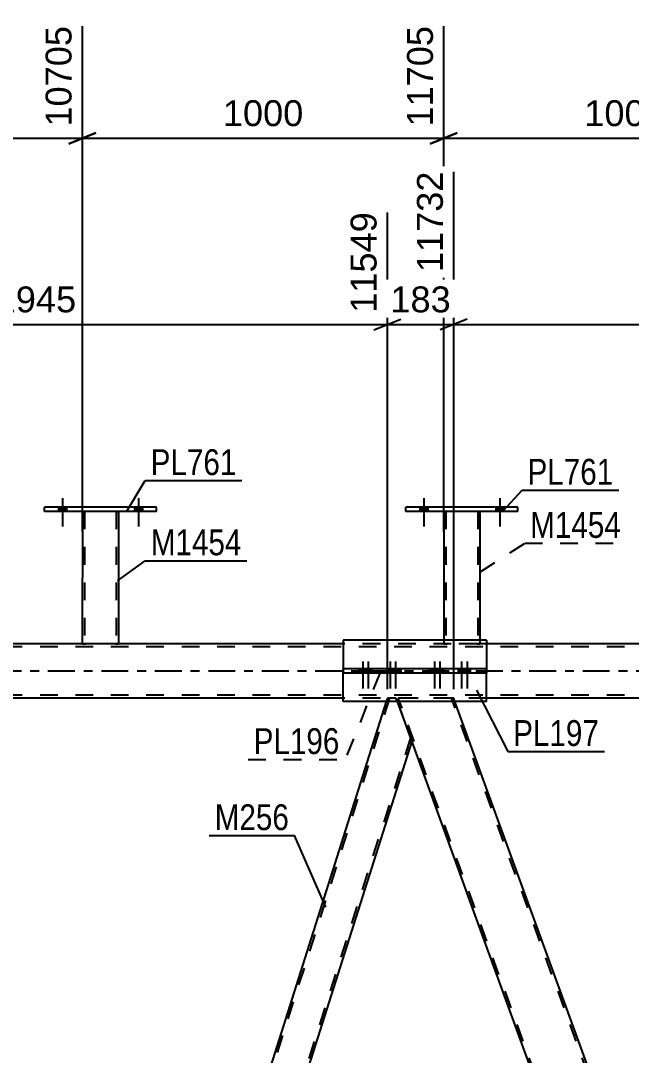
# Model space of a CAD drawing. Header units: millimetres. Extents: x -65 to 776, y -395 to 199.
# Drawn here: x 417.6 to 485.2, y -42.5 to 72 of the extents above; entities that cross this region are included whole.
import ezdxf

# ---------------------------------------------------------------- set-up
doc = ezdxf.new("R2010")
doc.units = ezdxf.units.MM
doc.linetypes.add('DXK_LINE_DOT2', pattern=[3.9198, 1.9599, -1.9599])
doc.linetypes.add('DXK_LINE_DOT3', pattern=[5.9187, 2.979, -0.9799, 0.9799, -0.9799])
doc.styles.add('Arial', font='ARIAL.TTF', dxfattribs={"height": 0.2})
doc.styles.add('Arial Narrow', font='ARIALN.TTF', dxfattribs={"height": 0.2})

# ---------------------------------------------------------------- blocks, each defined once
blk = doc.blocks.new('Part-318465366-6149 - 5841')
at = {"color": 2, "linetype": 'Continuous'}
for p, q in [((460.26, 17.64), (460.26, 18.12)), ((472.66, 18.12), (460.26, 18.12)), ((472.66, 17.64), (460.26, 17.64)), ((472.66, 17.64), (472.66, 18.12))]:
    blk.add_line(p, q, dxfattribs=at)
blk = doc.blocks.new('Bolt-318465366-5939 - 5841')
at = {"linetype": 'Continuous'}
for points in [[(421.82, 17.64), (422.7, 17.64), (422.7, 18.12), (421.82, 18.12)], [(430.22, 17.64), (431.1, 17.64), (431.1, 18.12), (430.22, 18.12)]]:
    blk.add_hatch(color=1, dxfattribs=at).paths.add_polyline_path(points)
at = {"color": 1, "linetype": 'Continuous'}
for p, q in [((422.26, 19.12), (422.26, 16)), ((430.66, 19.12), (430.66, 16)), ((421.82, 18.12), (421.82, 17.64)), ((422.7, 18.12), (422.7, 17.64)), ((430.22, 18.12), (430.22, 17.64)), ((431.1, 18.12), (431.1, 17.64))]:
    blk.add_line(p, q, dxfattribs=at)
blk = doc.blocks.new('Bolt-318465366-5940 - 5841')
at = {"linetype": 'Continuous'}
for points in [[(421.82, 17.64), (422.7, 17.64), (422.7, 18.12), (421.82, 18.12)], [(430.22, 17.64), (431.1, 17.64), (431.1, 18.12), (430.22, 18.12)]]:
    blk.add_hatch(color=1, dxfattribs=at).paths.add_polyline_path(points)
at = {"color": 1, "linetype": 'Continuous'}
for p, q in [((422.26, 19.12), (422.26, 16)), ((430.66, 19.12), (430.66, 16)), ((421.82, 18.12), (421.82, 17.64)), ((422.7, 18.12), (422.7, 17.64)), ((430.22, 18.12), (430.22, 17.64)), ((431.1, 18.12), (431.1, 17.64))]:
    blk.add_line(p, q, dxfattribs=at)
blk = doc.blocks.new('Bolt-318465366-5941 - 5841')
at = {"linetype": 'Continuous'}
for points in [[(461.82, 17.64), (462.7, 17.64), (462.7, 18.12), (461.82, 18.12)], [(470.22, 17.64), (471.1, 17.64), (471.1, 18.12), (470.22, 18.12)]]:
    blk.add_hatch(color=1, dxfattribs=at).paths.add_polyline_path(points)
at = {"color": 1, "linetype": 'Continuous'}
for p, q in [((462.26, 19.12), (462.26, 16)), ((470.66, 19.12), (470.66, 16)), ((461.82, 18.12), (461.82, 17.64)), ((462.7, 18.12), (462.7, 17.64)), ((470.22, 18.12), (470.22, 17.64)), ((471.1, 18.12), (471.1, 17.64))]:
    blk.add_line(p, q, dxfattribs=at)
blk = doc.blocks.new('Bolt-318465366-5942 - 5841')
at = {"linetype": 'Continuous'}
for points in [[(461.82, 17.64), (462.7, 17.64), (462.7, 18.12), (461.82, 18.12)], [(470.22, 17.64), (471.1, 17.64), (471.1, 18.12), (470.22, 18.12)]]:
    blk.add_hatch(color=1, dxfattribs=at).paths.add_polyline_path(points)
at = {"color": 1, "linetype": 'Continuous'}
for p, q in [((462.26, 19.12), (462.26, 16)), ((470.66, 19.12), (470.66, 16)), ((461.82, 18.12), (461.82, 17.64)), ((462.7, 18.12), (462.7, 17.64)), ((470.22, 18.12), (470.22, 17.64)), ((471.1, 18.12), (471.1, 17.64))]:
    blk.add_line(p, q, dxfattribs=at)
blk = doc.blocks.new('Part-318465366-6035 - 5841')
at = {"color": 2, "linetype": 'Continuous'}
for p, q in [((458.1, -3.4), (422, -117.23)), ((460.91, -7.77), (424.81, -121.6))]:
    blk.add_line(p, q, dxfattribs=at)
at = {"color": 7, "linetype": 'DXK_LINE_DOT2'}
for p, q in [((458.47, -3), (422.13, -117.6)), ((458.22, -3), (458.1, -3.4)), ((459.17, -3), (458.22, -3)), ((459.17, -3), (460.91, -7.77)), ((460.77, -7.4), (424.43, -122))]:
    blk.add_line(p, q, dxfattribs=at)
blk = doc.blocks.new('Part-318465366-6358 - 5841')
at = {"color": 2, "linetype": 'Continuous'}
for p, q in [((469.2, 0.24), (453.34, 0.24)), ((453.34, 0.24), (453.34, -0.24)), ((459.75, -0.24), (459.75, 0.24)), ((462.79, -0.24), (462.79, 0.24)), ((469.2, 0.24), (469.2, -0.24)), ((469.2, -0.24), (453.34, -0.24))]:
    blk.add_line(p, q, dxfattribs=at)
blk = doc.blocks.new('Bolt-318465366-6348 - 5841')
at = {"linetype": 'Continuous'}
for points in [[(455.87, 0.24), (455.15, 0.24), (455.15, -0.24), (455.87, -0.24)], [(456.47, 0.24), (455.75, 0.24), (455.75, -0.24), (456.47, -0.24)], [(458.88, 0.24), (458.16, 0.24), (458.16, -0.24), (458.88, -0.24)], [(459.49, 0.24), (458.77, 0.24), (458.77, -0.24), (459.49, -0.24)]]:
    blk.add_hatch(color=1, dxfattribs=at).paths.add_polyline_path(points)
at = {"color": 1, "linetype": 'Continuous'}
for p, q in [((455.15, 0.24), (455.15, -0.24)), ((455.51, 1.04), (455.51, -1.96)), ((455.75, 0.24), (455.75, -0.24)), ((455.87, 0.24), (455.87, -0.24)), ((456.11, 1.04), (456.11, -1.96)), ((456.47, 0.24), (456.47, -0.24)), ((458.16, 0.24), (458.16, -0.24)), ((458.52, 1.04), (458.52, -1.96)), ((458.77, 0.24), (458.77, -0.24)), ((458.88, 0.24), (458.88, -0.24)), ((459.13, 1.04), (459.13, -1.96)), ((459.49, 0.24), (459.49, -0.24))]:
    blk.add_line(p, q, dxfattribs=at)
blk = doc.blocks.new('Part-318465366-6159 - 5841')
at = {"color": 2, "linetype": 'Continuous'}
for p, q in [((420.26, 17.64), (420.26, 18.12)), ((432.66, 18.12), (420.26, 18.12)), ((432.66, 17.64), (420.26, 17.64)), ((432.66, 17.64), (432.66, 18.12))]:
    blk.add_line(p, q, dxfattribs=at)
blk = doc.blocks.new('Part-318465366-6154 - 5841')
at = {"color": 2, "linetype": 'Continuous'}
for p, q in [((464.46, 17.64), (464.46, 3.4)), ((468.46, 17.64), (468.46, 3.4))]:
    blk.add_line(p, q, dxfattribs=at)
at = {"color": 7, "linetype": 'DXK_LINE_DOT2'}
for p, q in [((464.46, 17.64), (464.46, 17.64)), ((464.46, 17.64), (464.46, 17.64)), ((464.46, 17.64), (464.46, 17.64)), ((464.5, 17.64), (464.46, 17.64)), ((464.46, 17.64), (464.5, 17.64)), ((464.6, 17.64), (464.5, 17.64)), ((464.5, 17.64), (464.6, 17.64)), ((464.76, 17.64), (464.6, 17.64)), ((464.6, 17.64), (464.76, 17.64)), ((464.7, 17.64), (464.7, 17.64)), ((464.7, 17.64), (464.7, 3)), ((464.72, 17.64), (464.7, 17.64)), ((464.7, 17.64), (464.72, 17.64)), ((464.77, 17.64), (464.72, 17.64)), ((464.72, 17.64), (464.77, 17.64)), ((468.16, 17.64), (464.76, 17.64)), ((468.16, 17.64), (464.76, 17.64)), ((468.07, 17.64), (464.77, 17.64)), ((464.77, 17.64), (464.85, 17.64)), ((468.15, 17.64), (464.85, 17.64)), ((468.15, 17.64), (468.07, 17.64)), ((468.2, 17.64), (468.15, 17.64)), ((468.15, 17.64), (468.2, 17.64)), ((468.16, 17.64), (468.32, 17.64)), ((468.32, 17.64), (468.16, 17.64)), ((468.22, 17.64), (468.2, 17.64)), ((468.2, 17.64), (468.22, 17.64)), ((468.22, 17.64), (468.22, 17.64)), ((468.22, 17.64), (468.22, 3)), ((468.32, 17.64), (468.42, 17.64)), ((468.42, 17.64), (468.32, 17.64)), ((468.42, 17.64), (468.46, 17.64)), ((468.46, 17.64), (468.42, 17.64)), ((468.46, 17.64), (468.46, 17.64)), ((468.46, 17.64), (468.46, 17.64)), ((468.46, 17.64), (468.46, 17.64)), ((464.46, 3.4), (464.46, 3)), ((464.49, 3), (464.46, 3)), ((464.46, 3), (464.49, 3)), ((464.6, 3), (464.49, 3)), ((464.49, 3), (464.6, 3)), ((464.75, 3), (464.6, 3)), ((464.6, 3), (464.75, 3)), ((464.71, 3), (464.7, 3)), ((464.7, 3), (464.71, 3)), ((464.77, 3), (464.71, 3)), ((464.71, 3), (464.77, 3)), ((468.16, 3), (464.75, 3)), ((468.16, 3), (464.75, 3)), ((468.07, 3), (464.77, 3)), ((464.77, 3), (464.84, 3)), ((468.15, 3), (464.84, 3)), ((468.15, 3), (468.07, 3)), ((468.2, 3), (468.15, 3)), ((468.15, 3), (468.2, 3)), ((468.16, 3), (468.31, 3)), ((468.31, 3), (468.16, 3)), ((468.22, 3), (468.2, 3)), ((468.2, 3), (468.22, 3)), ((468.31, 3), (468.42, 3)), ((468.42, 3), (468.31, 3)), ((468.42, 3), (468.46, 3)), ((468.46, 3), (468.42, 3)), ((468.46, 3.4), (468.46, 3))]:
    blk.add_line(p, q, dxfattribs=at)
blk = doc.blocks.new('Part-318465366-6164 - 5841')
at = {"color": 2, "linetype": 'Continuous'}
for p, q in [((424.46, 17.64), (424.45, 3)), ((428.46, 17.64), (428.45, 3)), ((424.49, 3), (424.45, 3)), ((424.59, 3), (424.49, 3)), ((424.75, 3), (424.59, 3)), ((428.16, 3), (424.75, 3)), ((428.31, 3), (428.16, 3)), ((428.42, 3), (428.31, 3)), ((428.45, 3), (428.42, 3))]:
    blk.add_line(p, q, dxfattribs=at)
at = {"color": 7, "linetype": 'DXK_LINE_DOT2'}
for p, q in [((424.46, 17.64), (424.46, 17.64)), ((424.46, 17.64), (424.46, 17.64)), ((424.46, 17.64), (424.46, 17.64)), ((424.49, 17.64), (424.46, 17.64)), ((424.46, 17.64), (424.49, 17.64)), ((424.6, 17.64), (424.49, 17.64)), ((424.49, 17.64), (424.6, 17.64)), ((424.75, 17.64), (424.6, 17.64)), ((424.6, 17.64), (424.75, 17.64)), ((424.7, 17.64), (424.69, 3)), ((424.7, 17.64), (424.7, 17.64)), ((424.72, 17.64), (424.7, 17.64)), ((424.7, 17.64), (424.72, 17.64)), ((424.77, 17.64), (424.72, 17.64)), ((424.72, 17.64), (424.77, 17.64)), ((428.16, 17.64), (424.75, 17.64)), ((428.16, 17.64), (424.75, 17.64)), ((428.07, 17.64), (424.77, 17.64)), ((424.77, 17.64), (424.85, 17.64)), ((428.15, 17.64), (424.85, 17.64)), ((428.15, 17.64), (428.07, 17.64)), ((428.2, 17.64), (428.15, 17.64)), ((428.15, 17.64), (428.2, 17.64)), ((428.16, 17.64), (428.32, 17.64)), ((428.32, 17.64), (428.16, 17.64)), ((428.22, 17.64), (428.2, 17.64)), ((428.2, 17.64), (428.22, 17.64)), ((428.22, 17.64), (428.21, 3)), ((428.22, 17.64), (428.22, 17.64)), ((428.32, 17.64), (428.42, 17.64)), ((428.42, 17.64), (428.32, 17.64)), ((428.42, 17.64), (428.46, 17.64)), ((428.46, 17.64), (428.42, 17.64)), ((428.46, 17.64), (428.46, 17.64)), ((428.46, 17.64), (428.46, 17.64)), ((428.46, 17.64), (428.46, 17.64)), ((424.45, 3), (424.49, 3)), ((424.49, 3), (424.59, 3)), ((424.59, 3), (424.75, 3)), ((424.69, 3), (424.71, 3)), ((424.69, 3), (424.71, 3)), ((428.07, 3), (424.71, 3)), ((424.71, 3), (424.75, 3)), ((428.16, 3), (424.75, 3)), ((424.75, 3), (424.76, 3)), ((424.76, 3), (424.84, 3)), ((428.14, 3), (424.84, 3)), ((428.14, 3), (428.07, 3)), ((428.19, 3), (428.14, 3)), ((428.14, 3), (428.19, 3)), ((428.16, 3), (428.31, 3)), ((428.21, 3), (428.19, 3)), ((428.19, 3), (428.21, 3)), ((428.31, 3), (428.42, 3)), ((428.42, 3), (428.45, 3))]:
    blk.add_line(p, q, dxfattribs=at)
blk = doc.blocks.new('Part-318465366-6216 - 5841')
at = {"color": 7, "linetype": 'DXK_LINE_DOT2'}
for p, q in [((672.6, 2.68), (12.26, 2.68)), ((469.2, 3), (453.34, 3)), ((672.6, -2.68), (12.26, -2.68)), ((469.2, -3), (453.34, -3))]:
    blk.add_line(p, q, dxfattribs=at)
at = {"color": 2, "linetype": 'Continuous'}
for p, q in [((453.34, 3), (384.06, 3)), ((538.48, 3), (469.2, 3)), ((453.34, -3), (384.06, -3)), ((538.48, -3), (469.2, -3))]:
    blk.add_line(p, q, dxfattribs=at)
at = {"color": 7, "linetype": 'DXK_LINE_DOT3'}
blk.add_line((12.26, 0), (682.6, 0), dxfattribs=at)
blk = doc.blocks.new('Bolt-318465366-6347 - 5841')
at = {"linetype": 'Continuous'}
for points in [[(463.78, 0.24), (463.06, 0.24), (463.06, -0.24), (463.78, -0.24)], [(464.38, 0.24), (463.66, 0.24), (463.66, -0.24), (464.38, -0.24)], [(466.79, 0.24), (466.07, 0.24), (466.07, -0.24), (466.79, -0.24)], [(467.39, 0.24), (466.67, 0.24), (466.67, -0.24), (467.39, -0.24)]]:
    blk.add_hatch(color=1, dxfattribs=at).paths.add_polyline_path(points)
at = {"color": 1, "linetype": 'Continuous'}
for p, q in [((463.06, 0.24), (463.06, -0.24)), ((463.42, 1.04), (463.42, -1.96)), ((463.66, 0.24), (463.66, -0.24)), ((463.78, 0.24), (463.78, -0.24)), ((464.02, 1.04), (464.02, -1.96)), ((464.38, 0.24), (464.38, -0.24)), ((466.07, 0.24), (466.07, -0.24)), ((466.43, 1.04), (466.43, -1.96)), ((466.67, 0.24), (466.67, -0.24)), ((466.79, 0.24), (466.79, -0.24)), ((467.03, 1.04), (467.03, -1.96)), ((467.39, 0.24), (467.39, -0.24))]:
    blk.add_line(p, q, dxfattribs=at)
blk = doc.blocks.new('Part-318465366-6353 - 5841')
at = {"color": 2, "linetype": 'Continuous'}
for p, q in [((469.2, 3.4), (453.34, 3.4)), ((453.34, 3.4), (453.34, 0.24)), ((469.2, 3.4), (469.2, 0.24)), ((453.34, -3.4), (453.34, -0.24)), ((469.2, -3.4), (469.2, -0.24)), ((469.2, -3.4), (453.34, -3.4))]:
    blk.add_line(p, q, dxfattribs=at)
at = {"color": 7, "linetype": 'DXK_LINE_DOT2'}
for p, q in [((453.34, -0.24), (453.34, 0.24)), ((469.2, -0.24), (469.2, 0.24))]:
    blk.add_line(p, q, dxfattribs=at)
blk = doc.blocks.new('Part-318465366-6510 - 5841')
at = {"color": 7, "linetype": 'DXK_LINE_DOT2'}
for p, q in [((465.56, -3), (459.17, -3)), ((459.32, -3.4), (459.17, -3)), ((502.74, -122), (459.43, -3)), ((508.61, -122), (465.3, -3)), ((465.7, -3.4), (465.56, -3))]:
    blk.add_line(p, q, dxfattribs=at)
at = {"color": 2, "linetype": 'Continuous'}
for p, q in [((502.34, -121.6), (459.32, -3.4)), ((508.72, -121.6), (465.7, -3.4))]:
    blk.add_line(p, q, dxfattribs=at)
blk = doc.blocks.new('StraightDimension-318465366-7157 - 5841')
at = {"color": 7, "linetype": 'Continuous'}
for p, q in [((464.46, 15.44), (464.46, 71.37)), ((504.46, 15.44), (504.46, 71.37)), ((465.96, 59.55), (462.96, 58.35)), ((502.96, 58.35), (505.96, 59.55)), ((464.46, 58.95), (504.46, 58.95))]:
    blk.add_line(p, q, dxfattribs=at)
at = {"color": 0}
blk.add_wipeout([(489.51, 59.7), (489.51, 63.9), (479.41, 63.9), (479.41, 59.7)], dxfattribs=at)
at = {"color": 3, "style": 'Arial'}
blk.add_text('1000', height=2.865, dxfattribs=at).set_placement((480.01, 60.3))
at = {"color": 0, "linetype": 'Continuous'}
blk.add_wipeout([(503.86, 71.97), (499.66, 71.97), (499.66, 59.65), (503.86, 59.65)], dxfattribs=at)
at = {"color": 3, "linetype": 'Continuous', "style": 'Arial'}
blk.add_text('12705', height=2.865, rotation=90.0002, dxfattribs=at).set_placement((503.26, 60.25))
blk = doc.blocks.new('StraightDimension-318465366-7468 - 5841')
at = {"color": 7, "linetype": 'Continuous'}
for p, q in [((465.56, -2), (465.56, 55.25)), ((543.36, -2), (543.36, 50.75)), ((467.06, 38.94), (464.06, 37.74)), ((541.86, 37.74), (544.86, 38.94)), ((465.56, 38.34), (543.36, 38.34))]:
    blk.add_line(p, q, dxfattribs=at)
at = {"color": 0}
blk.add_wipeout([(509.5, 39.09), (509.5, 43.29), (499.41, 43.29), (499.41, 39.09)], dxfattribs=at)
at = {"color": 3, "style": 'Arial'}
blk.add_text('1945', height=2.865, dxfattribs=at).set_placement((500.01, 39.69))
at = {"color": 0, "linetype": 'Continuous'}
blk.add_wipeout([(542.76, 51.35), (538.56, 51.35), (538.56, 39.04), (542.76, 39.04)], dxfattribs=at)
at = {"color": 3, "linetype": 'Continuous', "style": 'Arial'}
blk.add_text('13677', height=2.865, rotation=90.0002, dxfattribs=at).set_placement((542.16, 39.64))
blk = doc.blocks.new('StraightDimension-318465366-7177 - 5841')
at = {"color": 7, "linetype": 'Continuous'}
for p, q in [((424.46, 15.44), (424.46, 71.37)), ((384.46, 15.44), (384.46, 69.15)), ((385.96, 59.55), (382.96, 58.35)), ((422.96, 58.35), (425.96, 59.55)), ((384.46, 58.95), (424.46, 58.95))]:
    blk.add_line(p, q, dxfattribs=at)
at = {"color": 0}
blk.add_wipeout([(409.5, 59.7), (409.5, 63.9), (399.41, 63.9), (399.41, 59.7)], dxfattribs=at)
at = {"color": 3, "style": 'Arial'}
blk.add_text('1000', height=2.865, dxfattribs=at).set_placement((400.01, 60.3))
at = {"color": 0, "linetype": 'Continuous'}
blk.add_wipeout([(423.86, 71.97), (419.66, 71.97), (419.66, 59.65), (423.86, 59.65)], dxfattribs=at)
at = {"color": 3, "linetype": 'Continuous', "style": 'Arial'}
blk.add_text('10705', height=2.865, rotation=90.0002, dxfattribs=at).set_placement((423.26, 60.25))
blk = doc.blocks.new('StraightDimension-318465366-7516 - 5841')
at = {"color": 7, "linetype": 'Continuous'}
for p, q in [((380.42, -2), (380.42, 53.03)), ((458.22, -2), (458.22, 50.75)), ((381.92, 38.94), (378.92, 37.74)), ((456.72, 37.74), (459.72, 38.94)), ((380.42, 38.34), (458.22, 38.34))]:
    blk.add_line(p, q, dxfattribs=at)
at = {"color": 0}
blk.add_wipeout([(424.37, 39.09), (424.37, 43.29), (414.27, 43.29), (414.27, 39.09)], dxfattribs=at)
at = {"color": 3, "style": 'Arial'}
blk.add_text('1945', height=2.865, dxfattribs=at).set_placement((414.87, 39.69))
at = {"color": 0, "linetype": 'Continuous'}
blk.add_wipeout([(457.62, 51.35), (453.42, 51.35), (453.42, 39.04), (457.62, 39.04)], dxfattribs=at)
at = {"color": 3, "linetype": 'Continuous', "style": 'Arial'}
blk.add_text('11549', height=2.865, rotation=90.0002, dxfattribs=at).set_placement((457.02, 39.64))
blk = doc.blocks.new('StraightDimension-318465366-7167 - 5841')
at = {"color": 7, "linetype": 'Continuous'}
for p, q in [((424.46, 15.44), (424.46, 71.37)), ((464.46, 15.44), (464.46, 71.37)), ((425.96, 59.55), (422.96, 58.35)), ((462.96, 58.35), (465.96, 59.55)), ((424.46, 58.95), (464.46, 58.95))]:
    blk.add_line(p, q, dxfattribs=at)
at = {"color": 0}
blk.add_wipeout([(449.51, 59.7), (449.51, 63.9), (439.41, 63.9), (439.41, 59.7)], dxfattribs=at)
at = {"color": 3, "style": 'Arial'}
blk.add_text('1000', height=2.865, dxfattribs=at).set_placement((440.01, 60.3))
at = {"color": 0, "linetype": 'Continuous'}
blk.add_wipeout([(463.86, 71.97), (459.66, 71.97), (459.66, 59.65), (463.86, 59.65)], dxfattribs=at)
at = {"color": 3, "linetype": 'Continuous', "style": 'Arial'}
blk.add_text('11705', height=2.865, rotation=90.0002, dxfattribs=at).set_placement((463.26, 60.25))
blk = doc.blocks.new('StraightDimension-318465366-7492 - 5841')
at = {"color": 7, "linetype": 'Continuous'}
for p, q in [((465.56, -2), (465.56, 55.25)), ((458.22, -2), (458.22, 50.75)), ((456.72, 37.74), (459.72, 38.94)), ((467.06, 38.94), (464.06, 37.74)), ((458.22, 38.34), (465.56, 38.34))]:
    blk.add_line(p, q, dxfattribs=at)
at = {"color": 0}
blk.add_wipeout([(465.82, 39.09), (465.82, 43.29), (457.95, 43.29), (457.95, 39.09)], dxfattribs=at)
at = {"color": 3, "style": 'Arial'}
blk.add_text('183', height=2.865, dxfattribs=at).set_placement((458.55, 39.69))
at = {"color": 0, "linetype": 'Continuous'}
blk.add_wipeout([(464.96, 55.85), (460.76, 55.85), (460.76, 43.54), (464.96, 43.54)], dxfattribs=at)
at = {"color": 3, "linetype": 'Continuous', "style": 'Arial'}
blk.add_text('11732', height=2.865, rotation=90.0002, dxfattribs=at).set_placement((464.36, 44.14))
blk = doc.blocks.new('Mark-318465366-6354 - 5841')
at = {"color": 30, "linetype": 'DXK_LINE_DOT2'}
for p in [(457.39, -0.24), (442.82, -9.8)]:
    blk.add_line(p, (453.53, -9.8), dxfattribs=at)
at = {"color": 0}
blk.add_wipeout([(452.93, -9.2), (452.93, -6.2), (443.42, -6.2), (443.42, -9.2)], dxfattribs=at)
blk.add_wipeout([(452.93, -9.2), (452.93, -6.2), (443.42, -6.2), (443.42, -9.2)], dxfattribs=at)
at = {"color": 3, "style": 'Arial Narrow'}
blk.add_text('PL196', height=2.863, dxfattribs=at).set_placement((443.42, -9.2))
blk = doc.blocks.new('Mark-318465366-6031 - 5841')
at = {"color": 30, "linetype": 'Continuous'}
for p in [(438.51, -18.22), (451.4, -26.14)]:
    blk.add_line(p, (447.93, -18.22), dxfattribs=at)
at = {"color": 0}
blk.add_wipeout([(447.33, -17.62), (447.33, -14.62), (439.11, -14.62), (439.11, -17.62)], dxfattribs=at)
blk.add_wipeout([(447.33, -17.62), (447.33, -14.62), (439.11, -14.62), (439.11, -17.62)], dxfattribs=at)
at = {"color": 3, "style": 'Arial Narrow'}
blk.add_text('M256', height=2.863, dxfattribs=at).set_placement((439.11, -17.62))
blk = doc.blocks.new('Mark-318465366-6155 - 5841')
at = {"color": 30, "linetype": 'Continuous'}
for p, q in [((429.38, 17.67), (431.42, 21.07)), ((431.42, 21.07), (442.12, 21.07))]:
    blk.add_line(p, q, dxfattribs=at)
at = {"color": 0}
blk.add_wipeout([(441.52, 21.67), (441.52, 24.67), (432.02, 24.67), (432.02, 21.67)], dxfattribs=at)
blk.add_wipeout([(441.52, 21.67), (441.52, 24.67), (432.02, 24.67), (432.02, 21.67)], dxfattribs=at)
at = {"color": 3, "style": 'Arial Narrow'}
blk.add_text('PL761', height=2.863, dxfattribs=at).set_placement((432.02, 21.67))
blk = doc.blocks.new('Mark-318465366-6145 - 5841')
at = {"color": 30, "linetype": 'Continuous'}
for p, q in [((471.04, 17.72), (473.13, 20.01)), ((473.13, 20.01), (483.84, 20.01))]:
    blk.add_line(p, q, dxfattribs=at)
at = {"color": 0}
blk.add_wipeout([(483.24, 20.61), (483.24, 23.61), (473.73, 23.61), (473.73, 20.61)], dxfattribs=at)
blk.add_wipeout([(483.24, 20.61), (483.24, 23.61), (473.73, 23.61), (473.73, 20.61)], dxfattribs=at)
at = {"color": 3, "style": 'Arial Narrow'}
blk.add_text('PL761', height=2.863, dxfattribs=at).set_placement((473.73, 20.61))
blk = doc.blocks.new('Mark-318465366-6150 - 5841')
at = {"color": 30, "linetype": 'DXK_LINE_DOT2'}
for p, q in [((468.46, 10.93), (473.42, 14.13)), ((473.42, 14.13), (484.67, 14.13))]:
    blk.add_line(p, q, dxfattribs=at)
at = {"color": 0}
blk.add_wipeout([(484.07, 14.73), (484.07, 17.73), (474.02, 17.73), (474.02, 14.73)], dxfattribs=at)
blk.add_wipeout([(484.07, 14.73), (484.07, 17.73), (474.02, 17.73), (474.02, 14.73)], dxfattribs=at)
at = {"color": 3, "style": 'Arial Narrow'}
blk.add_text('M1454', height=2.863, dxfattribs=at).set_placement((474.02, 14.73))
blk = doc.blocks.new('Mark-318465366-6160 - 5841')
at = {"color": 30, "linetype": 'Continuous'}
for p, q in [((428.36, 9.96), (431.43, 12.2)), ((431.43, 12.2), (442.68, 12.2))]:
    blk.add_line(p, q, dxfattribs=at)
at = {"color": 0}
blk.add_wipeout([(442.08, 12.8), (442.08, 15.8), (432.03, 15.8), (432.03, 12.8)], dxfattribs=at)
blk.add_wipeout([(442.08, 12.8), (442.08, 15.8), (432.03, 15.8), (432.03, 12.8)], dxfattribs=at)
at = {"color": 3, "style": 'Arial Narrow'}
blk.add_text('M1454', height=2.863, dxfattribs=at).set_placement((432.03, 12.8))
blk = doc.blocks.new('Mark-318465366-6349 - 5841')
at = {"color": 30, "linetype": 'Continuous'}
for p, q in [((468.09, -2.14), (471.54, -8.91)), ((471.54, -8.91), (482.25, -8.91))]:
    blk.add_line(p, q, dxfattribs=at)
at = {"color": 0}
blk.add_wipeout([(481.65, -8.31), (481.65, -5.31), (472.14, -5.31), (472.14, -8.31)], dxfattribs=at)
blk.add_wipeout([(481.65, -8.31), (481.65, -5.31), (472.14, -5.31), (472.14, -8.31)], dxfattribs=at)
at = {"color": 3, "style": 'Arial Narrow'}
blk.add_text('PL197', height=2.863, dxfattribs=at).set_placement((472.14, -8.31))

msp = doc.modelspace()

# ---------------------------------------------------------------- block references
for name in ['Bolt-318465366-5939 - 5841', 'Bolt-318465366-5940 - 5841', 'Bolt-318465366-5941 - 5841', 'Bolt-318465366-5942 - 5841', 'Part-318465366-6159 - 5841', 'Part-318465366-6164 - 5841', 'Part-318465366-6149 - 5841', 'Part-318465366-6154 - 5841', 'Part-318465366-6216 - 5841', 'Part-318465366-6353 - 5841', 'Part-318465366-6358 - 5841', 'Bolt-318465366-6348 - 5841', 'Bolt-318465366-6347 - 5841', 'Part-318465366-6035 - 5841', 'Part-318465366-6510 - 5841']:
    msp.add_blockref(name, (0, 0))

# ---------------------------------------------------------------- next in the draw order: block references
for name in ['StraightDimension-318465366-7177 - 5841', 'StraightDimension-318465366-7157 - 5841', 'Mark-318465366-6031 - 5841']:
    msp.add_blockref(name, (0, 0))

# ---------------------------------------------------------------- next in the draw order: block references
for name in ['StraightDimension-318465366-7468 - 5841', 'StraightDimension-318465366-7516 - 5841']:
    msp.add_blockref(name, (0, 0))

# ---------------------------------------------------------------- next in the draw order: block references
for name in ['StraightDimension-318465366-7167 - 5841', 'Mark-318465366-6145 - 5841', 'Mark-318465366-6349 - 5841']:
    msp.add_blockref(name, (0, 0))

# ---------------------------------------------------------------- next in the draw order: block references
for name in ['StraightDimension-318465366-7492 - 5841', 'Mark-318465366-6155 - 5841', 'Mark-318465366-6150 - 5841', 'Mark-318465366-6160 - 5841']:
    msp.add_blockref(name, (0, 0))

# ---------------------------------------------------------------- next in the draw order: block references
msp.add_blockref('Mark-318465366-6354 - 5841', (0, 0))

doc.saveas('drawing.dxf')
